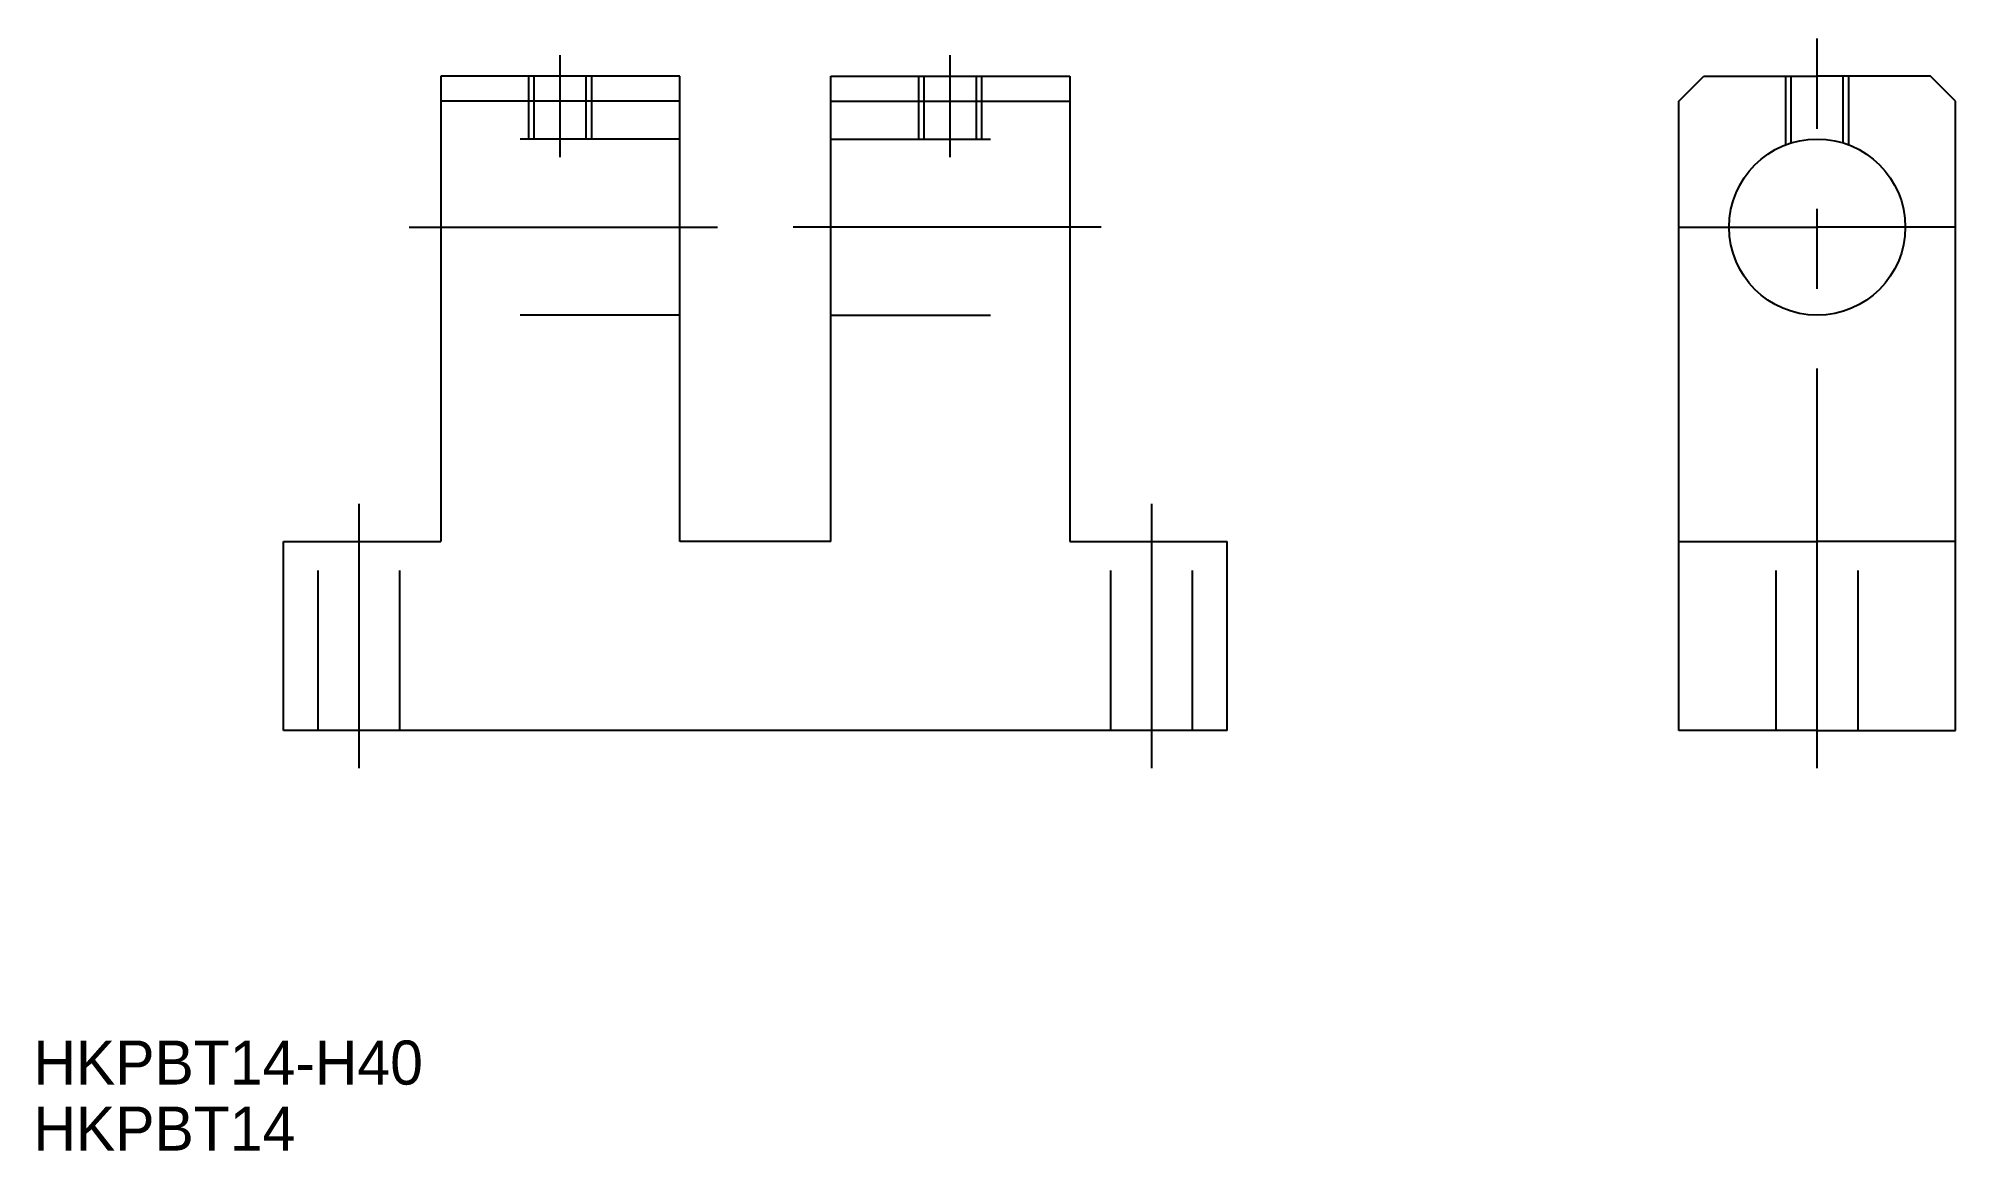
# Model space of a CAD drawing. Extents: x 1 to 153, y 1 to 89.
import ezdxf

# ---------------------------------------------------------------- set-up
doc = ezdxf.new("R2010")
doc.units = 0
doc.linetypes.add('CENTER', pattern=[50.8, 31.75, -6.35, 6.35, -6.35])
doc.linetypes.add('DASHED', pattern=[19.05, 12.7, -6.35])
doc.layers.get('0').update_dxf_attribs({"linetype": 'CONTINUOUS'})
doc.layers.add('CENTER', color=1, linetype='CENTER')

msp = doc.modelspace()

# ---------------------------------------------------------------- linework, layer by layer
at = {"color": 7, "linetype": 'CONTINUOUS'}
for p, q in [((32.82, 86.33), (32.82, 49.33)), ((51.82, 86.33), (32.82, 86.33)), ((51.82, 49.33), (51.82, 86.33)), ((63.82, 49.33), (63.82, 86.33)), ((63.82, 86.33), (82.82, 86.33)), ((82.82, 86.33), (82.82, 49.33)), ((131.22, 84.33), (133.22, 86.33)), ((133.22, 86.33), (142.22, 86.33)), ((151.22, 86.33), (142.22, 86.33)), ((153.22, 84.33), (151.22, 86.33)), ((51.82, 84.33), (32.82, 84.33)), ((63.82, 84.33), (82.82, 84.33)), ((131.22, 34.33), (131.22, 84.33)), ((153.22, 34.33), (153.22, 84.33)), ((20.32, 34.33), (20.32, 49.33)), ((20.32, 49.33), (32.82, 49.33)), ((63.82, 49.33), (51.82, 49.33)), ((82.82, 49.33), (95.32, 49.33)), ((95.32, 34.33), (95.32, 49.33)), ((131.22, 49.33), (142.22, 49.33)), ((153.22, 49.33), (142.22, 49.33)), ((95.32, 34.33), (20.32, 34.33)), ((142.22, 34.33), (131.22, 34.33)), ((142.22, 34.33), (153.22, 34.33))]:
    msp.add_line(p, q, dxfattribs=at)
at = {"color": 3, "linetype": 'DASHED'}
for p, q in [((39.82, 81.33), (39.82, 86.33)), ((40.25, 81.33), (40.25, 86.33)), ((44.39, 81.33), (44.39, 86.33)), ((44.82, 81.33), (44.82, 86.33)), ((70.82, 81.33), (70.82, 86.33)), ((71.25, 81.33), (71.25, 86.33)), ((75.39, 81.33), (75.39, 86.33)), ((75.82, 81.33), (75.82, 86.33)), ((139.72, 80.87), (139.72, 86.33)), ((140.16, 81.02), (140.16, 86.33)), ((144.29, 81.02), (144.29, 86.33)), ((144.72, 80.87), (144.72, 86.33)), ((51.82, 81.33), (32.82, 81.33)), ((63.82, 81.33), (82.82, 81.33)), ((51.82, 67.33), (32.82, 67.33)), ((63.82, 67.33), (82.82, 67.33)), ((23.07, 34.33), (23.07, 49.33)), ((29.57, 34.33), (29.57, 49.33)), ((86.07, 34.33), (86.07, 49.33)), ((92.57, 34.33), (92.57, 49.33)), ((138.97, 34.33), (138.97, 49.33)), ((145.47, 34.33), (145.47, 49.33))]:
    msp.add_line(p, q, dxfattribs=at)
at = {"color": 7, "linetype": 'CONTINUOUS'}
msp.add_circle((142.22, 74.33), 7, dxfattribs=at)
at = {"layer": 'CENTER', "color": 1, "linetype": 'CENTER'}
for p, q in [((142.22, 31.33), (142.22, 89.33)), ((42.32, 79.88), (42.32, 87.99)), ((73.32, 79.88), (73.32, 87.99)), ((30.32, 74.33), (54.82, 74.33)), ((85.32, 74.33), (60.82, 74.33)), ((131.22, 74.33), (142.22, 74.33)), ((153.22, 74.33), (142.22, 74.33)), ((26.32, 52.33), (26.32, 31.33)), ((89.32, 52.33), (89.32, 31.33))]:
    msp.add_line(p, q, dxfattribs=at)

# ---------------------------------------------------------------- texts
at = {"color": 7, "linetype": 'CONTINUOUS'}
for s, p in [('HKPBT14-H40', (0.45, 6.18)), ('HKPBT14', (0.45, 0.93))]:
    msp.add_text(s, height=3.5, dxfattribs=at).set_placement(p)

doc.saveas('drawing.dxf')
